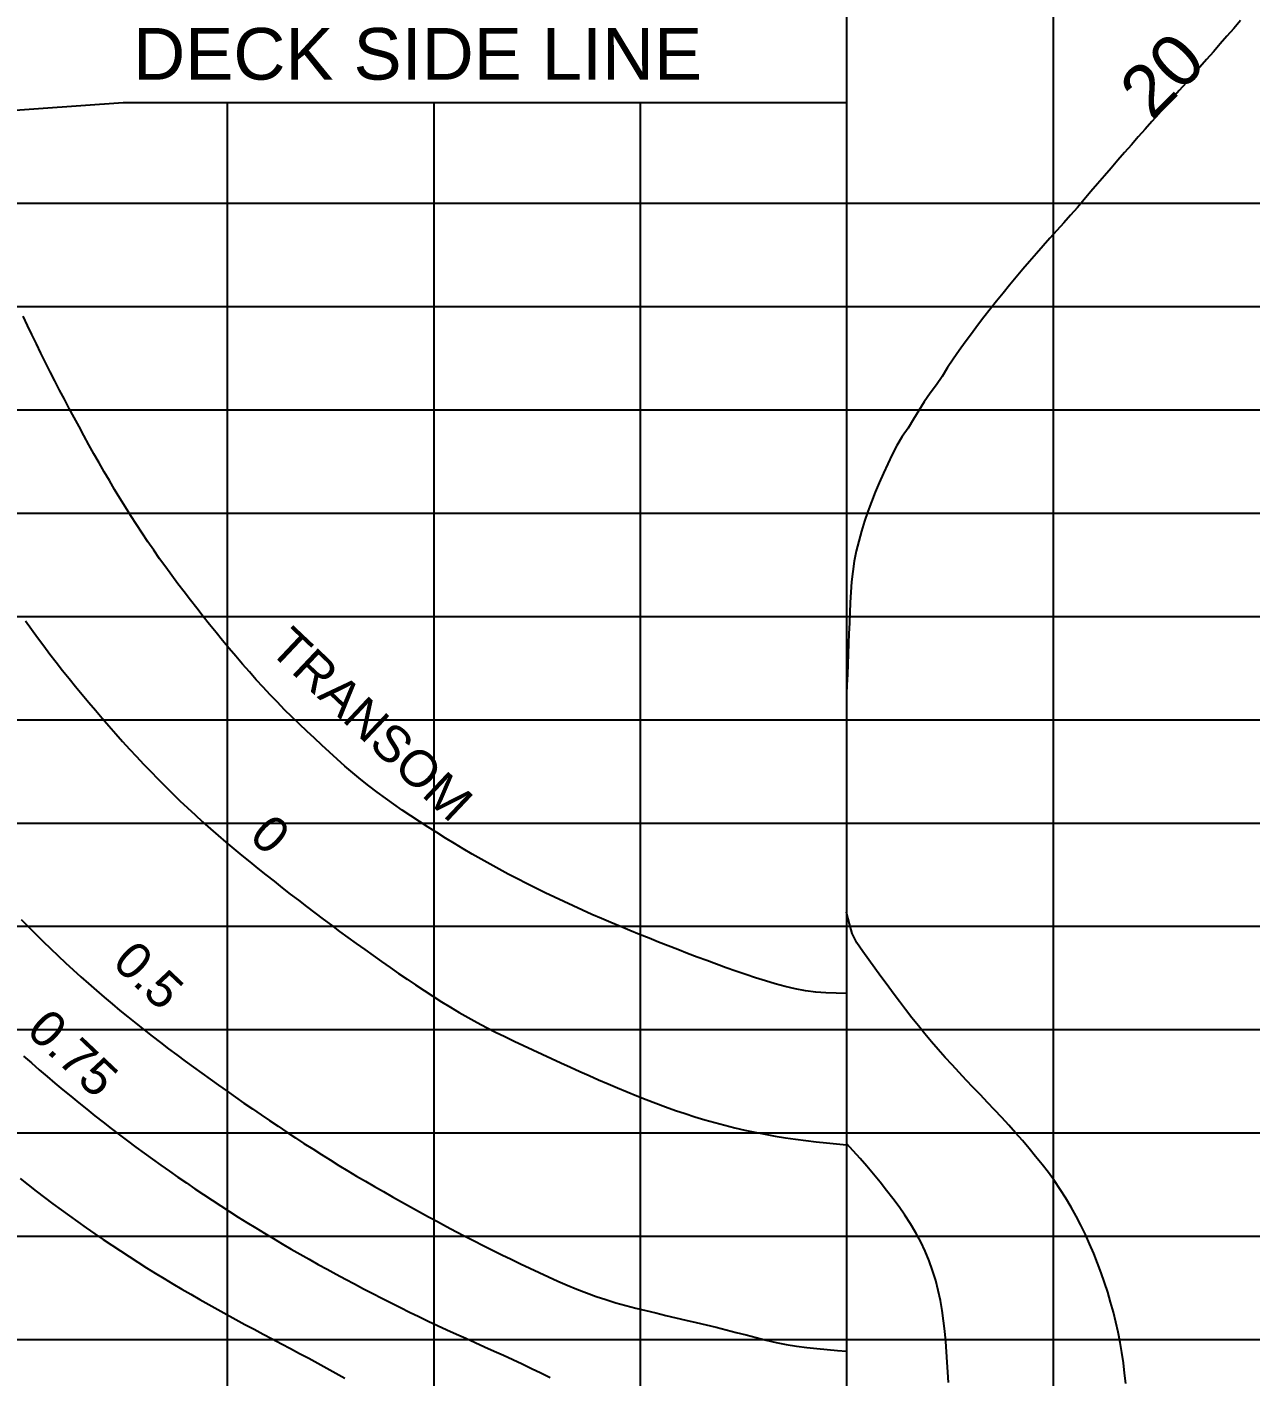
# Model space of a CAD drawing. Header units: millimetres. Extents: x 219888 to 472088, y 91183 to 209983.
# Drawn here: x 339586 to 351434, y 161389 to 174450 of the extents above; entities that cross this region are included whole.
import ezdxf

# ---------------------------------------------------------------- set-up
doc = ezdxf.new("R2010")
doc.units = ezdxf.units.MM
for name, color, linetype in [('Stations', 7, 'Continuous'), ('中横剖面图', 7, 'Continuous'), ('图纸', 7, 'Continuous')]:
    doc.layers.add(name, color=color, linetype=linetype)
doc.styles.get("Standard").update_dxf_attribs({"font": 'arial.ttf', "height": 600})

msp = doc.modelspace()

# ---------------------------------------------------------------- linework, layer by layer
at = {"layer": 'Stations', "color": 135}
for points in [[(351342.04, 174511.561), (351276.33, 174436.251), (351210.52, 174361.021), (351144.6, 174285.841), (351078.61, 174210.731), (351012.54, 174135.671), (350946.42, 174060.641), (350880.27, 173985.641), (350814.1, 173910.661), (350747.92, 173835.691), (350681.75, 173760.721), (350615.58, 173685.741), (350549.44, 173610.741), (350483.32, 173535.711), (350417.25, 173460.651), (350351.22, 173385.551), (350285.27, 173310.381), (350219.4, 173235.131), (350153.65, 173159.771), (350088.05, 173084.251), (350022.66, 173008.481), (349957.56, 172932.361), (349892.9, 172856.161), (349828.14, 172779.731), (349762.86, 172703.961), (349696.07, 172629.491), (349628.73, 172555.711), (349561.87, 172481.431), (349495.63, 172406.581), (349429.88, 172331.421), (349364.38, 172255.901), (349299.16, 172180.101), (349234.2, 172104.031), (349169.53, 172027.641), (349105.37, 171951.071), (349041.63, 171873.961), (348978.56, 171796.341), (348916.26, 171718.131), (348854.77, 171639.301), (348794.1, 171559.841), (348734.17, 171479.771), (348674.94, 171399.071), (348616.64, 171317.841), (348559.37, 171235.681), (348504.02, 171152.231), (348451.03, 171067.381), (348395.41, 170984.341), (348336.19, 170903.831), (348278.01, 170822.581), (348224.31, 170738.401), (348174.14, 170651.841), (348121.65, 170566.511), (348064.06, 170484.891), (348013.19, 170398.881), (347967.64, 170309.941), (347924.59, 170219.811), (347882.9, 170128.911), (347842.18, 170037.531), (347802.79, 169945.531), (347765.37, 169852.921), (347730.59, 169759.041), (347699.27, 169664.161), (347670.75, 169568.211), (347643.93, 169471.791), (347619.12, 169374.931), (347599.11, 169277.061), (347584.83, 169177.931), (347574.43, 169078.421), (347566.96, 168979.611), (347561.41, 168879.581), (347556.7, 168779.501), (347552.38, 168679.611), (347548.27, 168579.631), (347544.31, 168479.741), (347540.44, 168379.781), (347536.64, 168279.841), (347532.89, 168179.921), (347529.17, 168079.981), (347525.83, 167990.191)], [(347525.83, 165093.641), (347426.19, 165095.181), (347326.15, 165099.061), (347226.51, 165107.011), (347127.32, 165119.801), (347028.88, 165137.701), (346931.43, 165160.331), (346834.81, 165186.241), (346738.85, 165214.481), (346643.59, 165244.491), (346548.63, 165275.971), (346454.04, 165308.541), (346359.76, 165341.951), (346265.71, 165375.991), (346171.86, 165410.561), (346078.2, 165445.601), (345984.7, 165481.081), (345891.36, 165516.971), (345798.18, 165553.241), (345705.14, 165589.881), (345612.26, 165626.891), (345519.55, 165664.281), (345427.04, 165702.091), (345334.57, 165740.421), (345242.44, 165779.231), (345150.55, 165818.581), (345058.94, 165858.521), (344967.6, 165899.071), (344876.33, 165940.321), (344785.47, 165982.051), (344694.89, 166024.371), (344604.65, 166067.431), (344514.8, 166111.311), (344425.37, 166156.061), (344336.39, 166201.711), (344247.89, 166248.291), (344159.86, 166295.771), (344072.3, 166344.101), (343985.19, 166393.221), (343898.51, 166443.111), (343812.27, 166493.731), (343726.45, 166545.071), (343641.05, 166597.121), (343556.07, 166649.841), (343471.53, 166703.241), (343387.48, 166757.411), (343303.98, 166812.431), (343221.09, 166868.361), (343138.9, 166925.301), (343057.49, 166983.341), (342977.01, 167042.651), (342897.71, 167103.491), (342819.62, 167165.891), (342742.66, 167229.641), (342666.54, 167294.771), (342591.5, 167360.821), (342517.25, 167427.771), (342443.6, 167495.371), (342370.23, 167563.281), (342297.18, 167631.541), (342224.69, 167700.401), (342152.9, 167770.001), (342081.88, 167840.411), (342011.72, 167911.681), (341942.51, 167983.881), (341874.29, 168057.041), (341807, 168131.041), (341740.5, 168205.751), (341674.72, 168281.081), (341609.61, 168357.001), (341545.13, 168433.441), (341481.21, 168510.361), (341417.83, 168587.711), (341354.92, 168665.461), (341292.5, 168743.581), (341230.59, 168822.111), (341169.21, 168901.051), (341108.37, 168980.411), (341048.12, 169060.211), (340988.47, 169140.461), (340929.47, 169221.181), (340871.19, 169302.401), (340813.69, 169384.181), (340757.01, 169466.521), (340701.17, 169549.451), (340646.19, 169632.951), (340592.07, 169717.021), (340538.8, 169801.631), (340486.33, 169886.771), (340434.64, 169972.381), (340383.67, 170058.441), (340333.38, 170144.891), (340283.69, 170231.681), (340234.52, 170318.761), (340185.85, 170406.101), (340137.64, 170493.701), (340089.85, 170581.521), (340042.36, 170669.761), (339995.37, 170758.011), (339948.75, 170846.451), (339902.49, 170935.061), (339856.61, 171023.871), (339811.14, 171112.891), (339766.11, 171202.121), (339721.52, 171291.581), (339677.26, 171381.491), (339633.57, 171471.421), (339590.34, 171561.561), (339547.56, 171651.931)], [(339570.48, 168700.541), (339628.92, 168619.401), (339688.04, 168538.771), (339747.83, 168458.631), (339808.27, 168378.971), (339869.34, 168299.801), (339931.03, 168221.101), (339993.33, 168142.881), (340056.2, 168065.121), (340119.64, 167987.831), (340183.64, 167910.981), (340248.18, 167834.591), (340313.26, 167758.661), (340378.88, 167683.181), (340445.04, 167608.171), (340511.72, 167533.631), (340578.95, 167459.591), (340646.79, 167386.121), (340715.26, 167313.241), (340784.39, 167241.001), (340854.2, 167169.421), (340924.71, 167098.541), (340995.92, 167028.351), (341067.79, 166958.871), (341140.38, 166890.131), (341213.69, 166822.161), (341287.71, 166754.981), (341362.57, 166688.421), (341437.89, 166622.741), (341513.8, 166557.741), (341590.28, 166493.371), (341667.27, 166429.601), (341744.69, 166366.331), (341822.46, 166303.491), (341900.55, 166241.031), (341978.93, 166178.931), (342057.57, 166117.161), (342136.47, 166055.711), (342215.6, 165994.571), (342294.96, 165933.721), (342374.56, 165873.161), (342454.39, 165812.921), (342534.47, 165753.021), (342614.83, 165693.501), (342695.47, 165634.361), (342776.39, 165575.611), (342857.61, 165517.281), (342939.11, 165459.351), (343020.87, 165401.791), (343102.97, 165344.451), (343185.19, 165287.581), (343267.77, 165231.211), (343350.77, 165175.461), (343434.25, 165120.431), (343518.27, 165066.221), (343602.87, 165012.911), (343688.12, 164960.631), (343774.09, 164909.551), (343860.88, 164859.901), (343948.5, 164811.721), (344036.83, 164764.871), (344125.78, 164719.201), (344215.24, 164674.581), (344305.16, 164630.841), (344395.53, 164587.831), (344486.08, 164545.481), (344576.84, 164503.581), (344667.73, 164461.951), (344758.7, 164420.421), (344849.79, 164379.061), (344940.96, 164338.011), (345032.31, 164297.361), (345123.87, 164257.181), (345215.66, 164217.501), (345307.71, 164178.401), (345400.02, 164139.941), (345492.62, 164102.191), (345585.55, 164065.241), (345678.82, 164029.251), (345772.57, 163994.421), (345866.83, 163961.021), (345961.61, 163929.111), (346056.89, 163898.701), (346152.62, 163869.741), (346248.79, 163842.281), (346345.41, 163816.391), (346442.46, 163792.111), (346539.77, 163769.491), (346637.54, 163748.471), (346735.66, 163729.151), (346834.14, 163711.631), (346932.93, 163695.831), (347031.97, 163681.571), (347131.07, 163668.901), (347230.41, 163657.671), (347330.35, 163647.141), (347429.33, 163636.701), (347525.83, 163626.661)], [(339530.72, 165808.891), (339600.7, 165737.461), (339671.3, 165666.671), (339742.68, 165596.381), (339814.5, 165526.891), (339886.93, 165458.011), (339959.96, 165389.751), (340033.56, 165322.091), (340107.73, 165255.051), (340182.44, 165188.611), (340257.84, 165122.651), (340333.61, 165057.471), (340409.93, 164992.891), (340486.77, 164928.941), (340564.13, 164865.621), (340641.99, 164802.901), (340720.32, 164740.771), (340799.11, 164679.211), (340878.33, 164618.191), (340957.96, 164557.721), (341037.96, 164497.731), (341118.3, 164438.201), (341199.07, 164379.001), (341279.98, 164320.281), (341361.14, 164261.881), (341442.54, 164203.811), (341524.16, 164146.061), (341606, 164088.631), (341688.08, 164031.521), (341770.39, 163974.741), (341852.92, 163918.281), (341935.68, 163862.181), (342018.7, 163806.441), (342101.98, 163751.101), (342185.55, 163696.171), (342269.4, 163641.691), (342353.55, 163587.671), (342438.02, 163534.151), (342522.8, 163481.141), (342607.91, 163428.641), (342693.34, 163376.691), (342779.11, 163325.281), (342865.29, 163274.381), (342951.69, 163224.061), (343038.37, 163174.231), (343125.3, 163124.841), (343212.47, 163075.861), (343299.86, 163027.251), (343387.41, 162978.971), (343475.18, 162931.011), (343563.09, 162883.441), (343651.25, 162836.281), (343739.67, 162789.541), (343828.33, 162743.271), (343917.25, 162697.481), (344006.41, 162652.191), (344095.82, 162607.391), (344185.44, 162563.051), (344275.28, 162519.131), (344365.33, 162475.641), (344455.61, 162432.591), (344546.12, 162390.051), (344636.92, 162348.121), (344728.12, 162306.981), (344819.87, 162267.111), (344912.48, 162229.091), (345005.87, 162193.441), (345100.06, 162159.941), (345194.95, 162128.261), (345290.5, 162098.391), (345386.49, 162070.821), (345483.26, 162045.601), (345580.43, 162021.961), (345677.62, 161999.071), (345774.95, 161976.421), (345872.37, 161953.791), (345969.74, 161931.041), (346067.07, 161908.031), (346164.3, 161884.641), (346261.38, 161860.711), (346358.34, 161836.211), (346455.22, 161811.351), (346552.06, 161786.361), (346649.02, 161761.571), (346746.09, 161737.501), (346843.74, 161714.971), (346941.8, 161695.301), (347040.28, 161679.251), (347139.4, 161666.311), (347238.81, 161655.351), (347338.26, 161645.571), (347437.87, 161636.421), (347525.83, 161628.601)], [(350229.57, 161317.841), (350219.34, 161417.331), (350206.91, 161516.561), (350192.18, 161615.471), (350175.1, 161714.011), (350155.67, 161812.121), (350133.95, 161909.731), (350109.98, 162006.821), (350083.81, 162103.341), (350055.47, 162199.241), (350024.92, 162294.461), (349992.15, 162388.941), (349957.16, 162482.581), (349919.89, 162575.381), (349880.41, 162667.261), (349838.74, 162758.171), (349794.9, 162848.051), (349748.88, 162936.831), (349700.48, 163024.351), (349649.51, 163110.391), (349595.8, 163194.751), (349539.31, 163277.271), (349480.39, 163358.071), (349419.54, 163437.431), (349357.15, 163515.581), (349293.6, 163592.721), (349228.88, 163669.011), (349162.97, 163744.241), (349095.96, 163818.471), (349028.1, 163891.921), (348959.67, 163964.841), (348890.92, 164037.461), (348822.03, 164109.951), (348753.12, 164182.431), (348684.3, 164254.981), (348615.67, 164327.731), (348547.39, 164400.771), (348479.66, 164474.341), (348412.86, 164548.771), (348347.43, 164624.381), (348283.49, 164701.371), (348220.93, 164779.421), (348159.18, 164857.821), (348097.94, 164937.021), (348037.33, 165016.571), (347977.09, 165096.381), (347917.16, 165176.441), (347857.55, 165256.741), (347798.35, 165337.341), (347739.71, 165418.341), (347681.98, 165499.991), (347626.34, 165583.351), (347581.15, 165672.461), (347552.58, 165768.131), (347529.33, 165865.421), (347525.83, 165880.641)], [(339553.48, 164486.161), (339628.52, 164420.111), (339704.01, 164354.571), (339779.93, 164289.511), (339856.26, 164224.921), (339933, 164160.811), (340010.24, 164097.091), (340087.75, 164033.951), (340165.65, 163971.281), (340243.93, 163909.081), (340322.61, 163847.361), (340401.66, 163786.151), (340481.12, 163725.431), (340560.98, 163665.241), (340641.23, 163605.561), (340721.85, 163546.391), (340802.82, 163487.711), (340884.15, 163429.531), (340965.83, 163371.831), (341047.86, 163314.631), (341130.22, 163257.931), (341212.94, 163201.721), (341295.99, 163146.021), (341379.4, 163090.831), (341463.14, 163036.171), (341547.24, 162982.051), (341631.67, 162928.451), (341716.44, 162875.391), (341801.54, 162822.861), (341886.96, 162770.881), (341972.73, 162719.451), (342058.79, 162668.551), (342145.19, 162618.141), (342231.87, 162568.251), (342318.85, 162518.921), (342406.12, 162470.171), (342493.71, 162421.911), (342581.56, 162374.091), (342669.86, 162326.691), (342758.33, 162280.181), (342846.98, 162233.671), (342935.41, 162187.411), (343024.37, 162141.791), (343113.58, 162096.671), (343203.02, 162051.941), (343292.71, 162007.651), (343382.7, 161963.891), (343472.99, 161920.751), (343563.41, 161878.321), (343654.24, 161836.401), (343745.28, 161795.001), (343836.47, 161753.971), (343927.74, 161713.111), (344019.16, 161672.171), (344110.25, 161631.101), (344201.18, 161589.601), (344291.93, 161547.661), (344382.52, 161505.321), (344472.92, 161462.581), (344563.1, 161419.401), (344653.07, 161375.731)], [(348512.36, 161324.781), (348507.36, 161424.671), (348501.44, 161524.491), (348494.4, 161624.241), (348486.02, 161723.891), (348476.16, 161823.411), (348464.64, 161922.751), (348450.91, 162021.801), (348434.19, 162120.401), (348413.74, 162218.281), (348388.97, 162315.171), (348359.48, 162410.711), (348325.28, 162504.681), (348286.67, 162596.921), (348243.85, 162687.291), (348196.78, 162775.551), (348145.55, 162861.411), (348090.77, 162945.091), (348033.38, 163026.971), (347973.92, 163107.461), (347912.83, 163186.551), (347850.53, 163264.781), (347787.4, 163342.341), (347723.32, 163419.111), (347657.9, 163494.781), (347590.94, 163569.051), (347525.83, 163639.361)], [(339518.44, 163301.521), (339596.98, 163239.611), (339675.97, 163178.281), (339755.41, 163117.541), (339835.31, 163057.401), (339915.68, 162997.891), (339996.54, 162939.041), (340077.88, 162880.861), (340159.68, 162823.331), (340241.92, 162766.441), (340324.58, 162710.151), (340407.66, 162654.471), (340491.14, 162599.391), (340575, 162544.911), (340659.26, 162491.021), (340743.88, 162437.721), (340828.88, 162385.021), (340914.25, 162332.901), (340999.98, 162281.391), (341086.05, 162230.451), (341172.47, 162180.081), (341259.19, 162130.271), (341346.24, 162080.991), (341433.57, 162032.221), (341521.17, 161983.941), (341608.87, 161936.221), (341696.95, 161888.851), (341785.22, 161841.831), (341873.6, 161795.051), (341962.2, 161748.311), (342050.64, 161701.671), (342139.01, 161654.931), (342227.28, 161608.001), (342315.39, 161560.771), (342403.3, 161513.151), (342491.02, 161465.151), (342578.57, 161416.811), (342665.92, 161368.171)]]:
    msp.add_lwpolyline(points, dxfattribs=at)
at = {"layer": '中横剖面图', "color": 0}
for p, q in [((331605.52, 173083.141), (340518.52, 173720.141)), ((340518.52, 173720.141), (347525.83, 173720.141))]:
    msp.add_line(p, q, dxfattribs=at)
at = {"layer": '中横剖面图'}
msp.add_spline([(347525.83, 175305.141), (349525.83, 175295.141), (351525.83, 175278.141), (353525.83, 175218.141), (355525.83, 175097.141), (357525.83, 174917.141), (359525.83, 174685.141), (361525.83, 174414.141), (363446.14, 173843.851)], degree=3, dxfattribs=at)
at = {"layer": '图纸', "color": 1}
msp.add_line((347525.83, 185727.118), (347525.83, 153743.141), dxfattribs=at)
at = {"layer": '图纸', "color": 0}
for p, q in [((349525.83, 178722.141), (349525.83, 153743.141)), ((341525.83, 173720.141), (341525.83, 153743.141)), ((343525.83, 173720.141), (343525.83, 153743.141)), ((345525.83, 173720.141), (345525.83, 153743.141)), ((331605.52, 172743.141), (363446.14, 172743.141)), ((331605.52, 171743.141), (363446.14, 171743.141)), ((331605.52, 170743.141), (363446.14, 170743.141)), ((331605.52, 169743.141), (363446.14, 169743.141)), ((331605.52, 168743.141), (363446.14, 168743.141)), ((331605.52, 167743.141), (363446.14, 167743.141)), ((331605.52, 166743.141), (363446.14, 166743.141)), ((331605.52, 165743.141), (363446.14, 165743.141)), ((331605.52, 164743.141), (363446.14, 164743.141)), ((331605.52, 163743.141), (363446.14, 163743.141)), ((331605.52, 162743.141), (363446.14, 162743.141)), ((331605.52, 161743.141), (363446.14, 161743.141))]:
    msp.add_line(p, q, dxfattribs=at)

# ---------------------------------------------------------------- texts
at = {"layer": '中横剖面图', "color": 11}
msp.add_text('DECK SIDE LINE', height=500, dxfattribs=at).set_placement((340614.675, 173940.731))
at = {"layer": '中横剖面图', "color": 0}
for s, p in [('TRANSOM', (341916.451, 168411.455)), ('0', (341725.022, 166599.897)), ('0.5', (340398.421, 165376.286)), ('0.75', (339566.507, 164716.12))]:
    msp.add_text(s, height=350, rotation=316.6338036, dxfattribs=at).set_placement(p)
at = {"layer": '图纸', "color": 0}
msp.add_text('20', height=500, rotation=45, dxfattribs=at).set_placement((350483.32, 173535.711))

doc.saveas('drawing.dxf')
